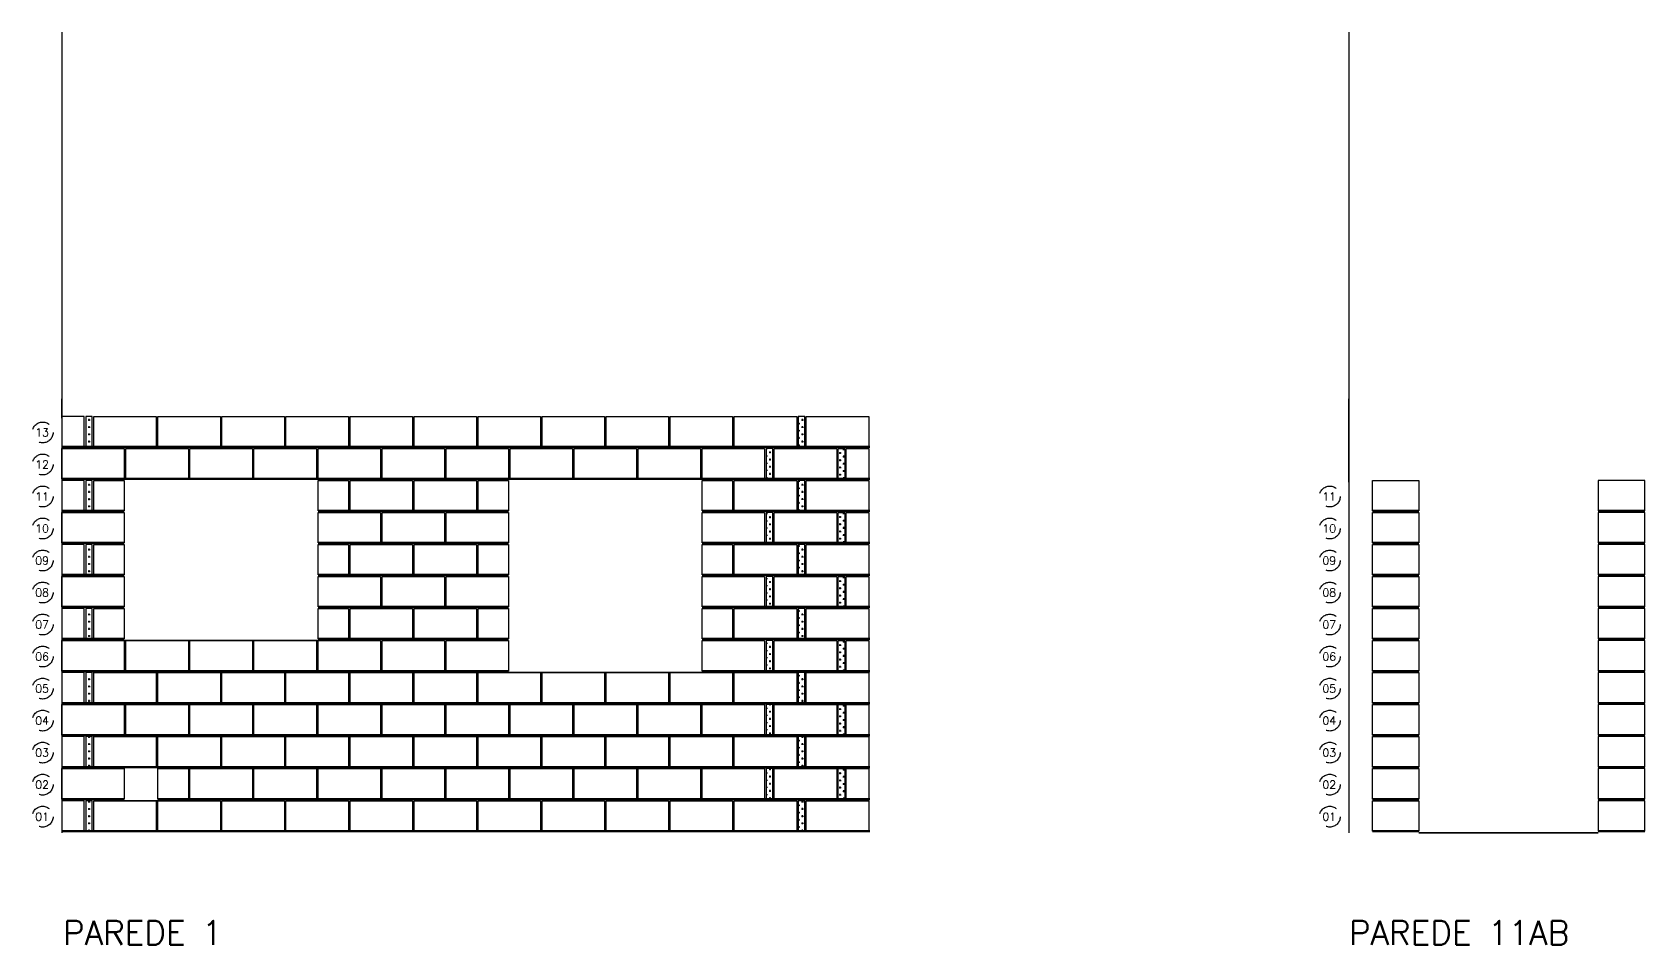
# Model space of a CAD drawing. Extents: x 0 to 187, y -7 to 20.
# Drawn here: x 44.62 to 54.69, y 14.3 to 20 of the extents above; entities that cross this region are included whole.
import ezdxf

# ---------------------------------------------------------------- set-up
doc = ezdxf.new("R2010")
doc.units = 0
doc.header["$LTSCALE"] = 0.5
doc.header["$MEASUREMENT"] = 0
doc.linetypes.add('HIDDEN', pattern=[0.375, 0.25, -0.125])
for name, color, linetype in [('AUX00', 7, 'HIDDEN'), ('AUX01', 1, 'CONTINUOUS'), ('B04', 6, 'CONTINUOUS'), ('B19', 3, 'CONTINUOUS'), ('B29', 180, 'CONTINUOUS'), ('B39', 2, 'CONTINUOUS'), ('B39C', 5, 'CONTINUOUS'), ('BP', 106, 'CONTINUOUS'), ('H04', 9, 'CONTINUOUS'), ('TXT05', 4, 'CONTINUOUS'), ('VIG02', 3, 'CONTINUOUS')]:
    doc.layers.add(name, color=color, linetype=linetype)
doc.layers.add('FIADAS', color=161, linetype='CONTINUOUS', lineweight=50)
doc.styles.add('ROMANS', font='romans.shx')
pattern_1 = [(360, (9.124238, 13.820944), (0.02250224, 0.02250224), [0.01125112, -0.03375336]), (90, (9.129863, 13.815318), (-0.02250224, 0.02250224), [0.01125112, -0.03375336])]

msp = doc.modelspace()

# ---------------------------------------------------------------- hatches: boundary and pattern name
at = {"layer": 'H04'}
h = msp.add_hatch(dxfattribs=at)
h.set_pattern_fill('CROSS', color=256, scale=0.090009, style=0)
h.set_pattern_definition(pattern_1)
h.paths.add_polyline_path([(44.9952, 17.41), (44.9552, 17.41), (44.9552, 17.6), (44.9952, 17.6)])
h = msp.add_hatch(dxfattribs=at)
h.set_pattern_fill('CROSS', color=256, scale=0.090009, style=0)
h.set_pattern_definition(pattern_1)
h.paths.add_polyline_path([(49.4452, 17.41), (49.4052, 17.41), (49.4052, 17.6), (49.4452, 17.6)])
h = msp.add_hatch(dxfattribs=at)
h.set_pattern_fill('CROSS', color=256, scale=0.090009, style=0)
h.set_pattern_definition(pattern_1)
h.paths.add_polyline_path([(49.2452, 17.21), (49.2052, 17.21), (49.2052, 17.4), (49.2452, 17.4)])
h = msp.add_hatch(dxfattribs=at)
h.set_pattern_fill('CROSS', color=256, scale=0.090009, style=0)
h.set_pattern_definition([(360, (58.81944, 31.030895), (0.02250224, 0.02250224), [0.01125112, -0.03375336]), (90, (58.825066, 31.02527), (-0.02250224, 0.02250224), [0.01125112, -0.03375336])])
h.paths.add_polyline_path([(49.6552, 17.21), (49.6952, 17.21), (49.6952, 17.4), (49.6552, 17.4)])
h = msp.add_hatch(dxfattribs=at)
h.set_pattern_fill('CROSS', color=256, scale=0.090009, style=0)
h.set_pattern_definition(pattern_1)
h.paths.add_polyline_path([(44.9952, 17.01), (44.9552, 17.01), (44.9552, 17.2), (44.9952, 17.2)])
h = msp.add_hatch(dxfattribs=at)
h.set_pattern_fill('CROSS', color=256, scale=0.090009, style=0)
h.set_pattern_definition(pattern_1)
h.paths.add_polyline_path([(49.4452, 17.01), (49.4052, 17.01), (49.4052, 17.2), (49.4452, 17.2)])
h = msp.add_hatch(dxfattribs=at)
h.set_pattern_fill('CROSS', color=256, scale=0.090009, style=0)
h.set_pattern_definition(pattern_1)
h.paths.add_polyline_path([(49.2452, 16.81), (49.2052, 16.81), (49.2052, 17), (49.2452, 17)])
h = msp.add_hatch(dxfattribs=at)
h.set_pattern_fill('CROSS', color=256, scale=0.090009, style=0)
h.set_pattern_definition([(360, (58.81944, 30.630895), (0.02250224, 0.02250224), [0.01125112, -0.03375336]), (90, (58.825066, 30.62527), (-0.02250224, 0.02250224), [0.01125112, -0.03375336])])
h.paths.add_polyline_path([(49.6552, 16.81), (49.6952, 16.81), (49.6952, 17), (49.6552, 17)])
h = msp.add_hatch(dxfattribs=at)
h.set_pattern_fill('CROSS', color=256, scale=0.090009, style=0)
h.set_pattern_definition(pattern_1)
h.paths.add_polyline_path([(44.9952, 16.61), (44.9552, 16.61), (44.9552, 16.8), (44.9952, 16.8)])
h = msp.add_hatch(dxfattribs=at)
h.set_pattern_fill('CROSS', color=256, scale=0.090009, style=0)
h.set_pattern_definition(pattern_1)
h.paths.add_polyline_path([(49.4452, 16.61), (49.4052, 16.61), (49.4052, 16.8), (49.4452, 16.8)])
h = msp.add_hatch(dxfattribs=at)
h.set_pattern_fill('CROSS', color=256, scale=0.090009, style=0)
h.set_pattern_definition(pattern_1)
h.paths.add_polyline_path([(49.2452, 16.41), (49.2052, 16.41), (49.2052, 16.6), (49.2452, 16.6)])
h = msp.add_hatch(dxfattribs=at)
h.set_pattern_fill('CROSS', color=256, scale=0.090009, style=0)
h.set_pattern_definition([(360, (58.81944, 30.230895), (0.02250224, 0.02250224), [0.01125112, -0.03375336]), (90, (58.825066, 30.22527), (-0.02250224, 0.02250224), [0.01125112, -0.03375336])])
h.paths.add_polyline_path([(49.6552, 16.41), (49.6952, 16.41), (49.6952, 16.6), (49.6552, 16.6)])
h = msp.add_hatch(dxfattribs=at)
h.set_pattern_fill('CROSS', color=256, scale=0.090009, style=0)
h.set_pattern_definition(pattern_1)
h.paths.add_polyline_path([(44.9952, 16.21), (44.9552, 16.21), (44.9552, 16.4), (44.9952, 16.4)])
h = msp.add_hatch(dxfattribs=at)
h.set_pattern_fill('CROSS', color=256, scale=0.090009, style=0)
h.set_pattern_definition(pattern_1)
h.paths.add_polyline_path([(49.4452, 16.21), (49.4052, 16.21), (49.4052, 16.4), (49.4452, 16.4)])
h = msp.add_hatch(dxfattribs=at)
h.set_pattern_fill('CROSS', color=256, scale=0.090009, style=0)
h.set_pattern_definition(pattern_1)
h.paths.add_polyline_path([(49.2452, 16.01), (49.2052, 16.01), (49.2052, 16.2), (49.2452, 16.2)])
h = msp.add_hatch(dxfattribs=at)
h.set_pattern_fill('CROSS', color=256, scale=0.090009, style=0)
h.set_pattern_definition([(360, (58.81944, 29.830895), (0.02250224, 0.02250224), [0.01125112, -0.03375336]), (90, (58.825066, 29.82527), (-0.02250224, 0.02250224), [0.01125112, -0.03375336])])
h.paths.add_polyline_path([(49.6552, 16.01), (49.6952, 16.01), (49.6952, 16.2), (49.6552, 16.2)])
h = msp.add_hatch(dxfattribs=at)
h.set_pattern_fill('CROSS', color=256, scale=0.090009, style=0)
h.set_pattern_definition(pattern_1)
h.paths.add_polyline_path([(44.9952, 15.81), (44.9552, 15.81), (44.9552, 16), (44.9952, 16)])
h = msp.add_hatch(dxfattribs=at)
h.set_pattern_fill('CROSS', color=256, scale=0.090009, style=0)
h.set_pattern_definition(pattern_1)
h.paths.add_polyline_path([(49.4452, 15.81), (49.4052, 15.81), (49.4052, 16), (49.4452, 16)])
h = msp.add_hatch(dxfattribs=at)
h.set_pattern_fill('CROSS', color=256, scale=0.090009, style=0)
h.set_pattern_definition(pattern_1)
h.paths.add_polyline_path([(49.2452, 15.61), (49.2052, 15.61), (49.2052, 15.8), (49.2452, 15.8)])
h = msp.add_hatch(dxfattribs=at)
h.set_pattern_fill('CROSS', color=256, scale=0.090009, style=0)
h.set_pattern_definition([(360, (58.81944, 29.430895), (0.02250224, 0.02250224), [0.01125112, -0.03375336]), (90, (58.825066, 29.42527), (-0.02250224, 0.02250224), [0.01125112, -0.03375336])])
h.paths.add_polyline_path([(49.6552, 15.61), (49.6952, 15.61), (49.6952, 15.8), (49.6552, 15.8)])
h = msp.add_hatch(dxfattribs=at)
h.set_pattern_fill('CROSS', color=256, scale=0.090009, style=0)
h.set_pattern_definition(pattern_1)
h.paths.add_polyline_path([(44.9952, 15.41), (44.9552, 15.41), (44.9552, 15.6), (44.9952, 15.6)])
h = msp.add_hatch(dxfattribs=at)
h.set_pattern_fill('CROSS', color=256, scale=0.090009, style=0)
h.set_pattern_definition(pattern_1)
h.paths.add_polyline_path([(49.4452, 15.41), (49.4052, 15.41), (49.4052, 15.6), (49.4452, 15.6)])
h = msp.add_hatch(dxfattribs=at)
h.set_pattern_fill('CROSS', color=256, scale=0.090009, style=0)
h.set_pattern_definition(pattern_1)
h.paths.add_polyline_path([(49.2452, 15.21), (49.2052, 15.21), (49.2052, 15.4), (49.2452, 15.4)])
h = msp.add_hatch(dxfattribs=at)
h.set_pattern_fill('CROSS', color=256, scale=0.090009, style=0)
h.set_pattern_definition([(360, (58.81944, 29.030895), (0.02250224, 0.02250224), [0.01125112, -0.03375336]), (90, (58.825066, 29.02527), (-0.02250224, 0.02250224), [0.01125112, -0.03375336])])
h.paths.add_polyline_path([(49.6552, 15.21), (49.6952, 15.21), (49.6952, 15.4), (49.6552, 15.4)])
h = msp.add_hatch(dxfattribs=at)
h.set_pattern_fill('CROSS', color=256, scale=0.090009, style=0)
h.set_pattern_definition(pattern_1)
h.paths.add_polyline_path([(44.9952, 15.01), (44.9552, 15.01), (44.9552, 15.2), (44.9952, 15.2)])
h = msp.add_hatch(dxfattribs=at)
h.set_pattern_fill('CROSS', color=256, scale=0.090009, style=0)
h.set_pattern_definition(pattern_1)
h.paths.add_polyline_path([(49.4452, 15.01), (49.4052, 15.01), (49.4052, 15.2), (49.4452, 15.2)])

# ---------------------------------------------------------------- linework, layer by layer
at = {"layer": 'AUX00'}
for centre in [(44.6852, 17.5), (44.6852, 17.3), (44.6852, 17.1), (52.7252, 17.1), (44.6852, 16.9), (52.7252, 16.9), (44.6852, 16.7), (52.7252, 16.7), (44.6852, 16.5), (52.7252, 16.5), (44.6852, 16.3), (52.7252, 16.3), (44.6852, 16.1), (52.7252, 16.1), (44.6852, 15.9), (52.7252, 15.9), (44.6852, 15.7), (52.7252, 15.7), (44.6852, 15.5), (52.7252, 15.5), (44.6852, 15.3), (52.7252, 15.3), (44.6852, 15.1), (52.7252, 15.1)]:
    msp.add_circle(centre, 0.065, dxfattribs=at)
at = {"layer": 'AUX01'}
for points in [[(44.8052, 20), (44.8052, 15)], [(52.8452, 20), (52.8452, 15)]]:
    msp.add_lwpolyline(points, dxfattribs=at)
for points in [[(45.1952, 16.2), (46.4052, 16.2)], [(47.5952, 16), (48.8052, 16)], [(45.1952, 15.2), (45.4052, 15.2)], [(53.2815, 15), (54.4026, 15)]]:
    msp.add_lwpolyline(points, close=True, dxfattribs=at)
at = {"layer": 'B04'}
for points in [[(44.9552, 17.41), (44.9952, 17.41), (44.9952, 17.6), (44.9552, 17.6)], [(49.4052, 17.41), (49.4452, 17.41), (49.4452, 17.6), (49.4052, 17.6)], [(49.2052, 17.21), (49.2452, 17.21), (49.2452, 17.4), (49.2052, 17.4)], [(49.6952, 17.21), (49.6552, 17.21), (49.6552, 17.4), (49.6952, 17.4)], [(44.9552, 17.01), (44.9952, 17.01), (44.9952, 17.2), (44.9552, 17.2)], [(49.4052, 17.01), (49.4452, 17.01), (49.4452, 17.2), (49.4052, 17.2)], [(49.2052, 16.81), (49.2452, 16.81), (49.2452, 17), (49.2052, 17)], [(49.6952, 16.81), (49.6552, 16.81), (49.6552, 17), (49.6952, 17)], [(44.9552, 16.61), (44.9952, 16.61), (44.9952, 16.8), (44.9552, 16.8)], [(49.4052, 16.61), (49.4452, 16.61), (49.4452, 16.8), (49.4052, 16.8)], [(49.2052, 16.41), (49.2452, 16.41), (49.2452, 16.6), (49.2052, 16.6)], [(49.6952, 16.41), (49.6552, 16.41), (49.6552, 16.6), (49.6952, 16.6)], [(44.9552, 16.21), (44.9952, 16.21), (44.9952, 16.4), (44.9552, 16.4)], [(49.4052, 16.21), (49.4452, 16.21), (49.4452, 16.4), (49.4052, 16.4)], [(49.2052, 16.01), (49.2452, 16.01), (49.2452, 16.2), (49.2052, 16.2)], [(49.6952, 16.01), (49.6552, 16.01), (49.6552, 16.2), (49.6952, 16.2)], [(44.9552, 15.81), (44.9952, 15.81), (44.9952, 16), (44.9552, 16)], [(49.4052, 15.81), (49.4452, 15.81), (49.4452, 16), (49.4052, 16)], [(49.2052, 15.61), (49.2452, 15.61), (49.2452, 15.8), (49.2052, 15.8)], [(49.6952, 15.61), (49.6552, 15.61), (49.6552, 15.8), (49.6952, 15.8)], [(44.9552, 15.41), (44.9952, 15.41), (44.9952, 15.6), (44.9552, 15.6)], [(49.4052, 15.41), (49.4452, 15.41), (49.4452, 15.6), (49.4052, 15.6)], [(49.2052, 15.21), (49.2452, 15.21), (49.2452, 15.4), (49.2052, 15.4)], [(49.6952, 15.21), (49.6552, 15.21), (49.6552, 15.4), (49.6952, 15.4)], [(44.9552, 15.01), (44.9952, 15.01), (44.9952, 15.2), (44.9552, 15.2)], [(49.4052, 15.01), (49.4452, 15.01), (49.4452, 15.2), (49.4052, 15.2)]]:
    msp.add_lwpolyline(points, close=True, dxfattribs=at)
at = {"layer": 'B19'}
for points in [[(45.0052, 17.2), (45.1952, 17.2), (45.1952, 17.01), (45.0052, 17.01)], [(46.4052, 17.2), (46.5952, 17.2), (46.5952, 17.01), (46.4052, 17.01)], [(47.4052, 17.2), (47.5952, 17.2), (47.5952, 17.01), (47.4052, 17.01)], [(48.8052, 17.2), (48.9952, 17.2), (48.9952, 17.01), (48.8052, 17.01)], [(45.0052, 16.8), (45.1952, 16.8), (45.1952, 16.61), (45.0052, 16.61)], [(46.4052, 16.8), (46.5952, 16.8), (46.5952, 16.61), (46.4052, 16.61)], [(47.4052, 16.8), (47.5952, 16.8), (47.5952, 16.61), (47.4052, 16.61)], [(48.8052, 16.8), (48.9952, 16.8), (48.9952, 16.61), (48.8052, 16.61)], [(45.0052, 16.4), (45.1952, 16.4), (45.1952, 16.21), (45.0052, 16.21)], [(46.4052, 16.4), (46.5952, 16.4), (46.5952, 16.21), (46.4052, 16.21)], [(47.4052, 16.4), (47.5952, 16.4), (47.5952, 16.21), (47.4052, 16.21)], [(48.8052, 16.4), (48.9952, 16.4), (48.9952, 16.21), (48.8052, 16.21)], [(45.4052, 15.4), (45.5952, 15.4), (45.5952, 15.21), (45.4052, 15.21)]]:
    msp.add_lwpolyline(points, close=True, dxfattribs=at)
at = {"layer": 'B29'}
for points in [[(52.9915, 17.2), (53.2815, 17.2), (53.2815, 17.01), (52.9915, 17.01)], [(54.6926, 17.2), (54.4026, 17.2), (54.4026, 17.01), (54.6926, 17.01)], [(52.9915, 17), (53.2815, 17), (53.2815, 16.81), (52.9915, 16.81)], [(54.6926, 17), (54.4026, 17), (54.4026, 16.81), (54.6926, 16.81)], [(52.9915, 16.8), (53.2815, 16.8), (53.2815, 16.61), (52.9915, 16.61)], [(54.6926, 16.8), (54.4026, 16.8), (54.4026, 16.61), (54.6926, 16.61)], [(52.9915, 16.6), (53.2815, 16.6), (53.2815, 16.41), (52.9915, 16.41)], [(54.6926, 16.6), (54.4026, 16.6), (54.4026, 16.41), (54.6926, 16.41)], [(52.9915, 16.4), (53.2815, 16.4), (53.2815, 16.21), (52.9915, 16.21)], [(54.6926, 16.4), (54.4026, 16.4), (54.4026, 16.21), (54.6926, 16.21)], [(52.9915, 16.2), (53.2815, 16.2), (53.2815, 16.01), (52.9915, 16.01)], [(54.6926, 16.2), (54.4026, 16.2), (54.4026, 16.01), (54.6926, 16.01)], [(52.9915, 16), (53.2815, 16), (53.2815, 15.81), (52.9915, 15.81)], [(54.6926, 16), (54.4026, 16), (54.4026, 15.81), (54.6926, 15.81)], [(52.9915, 15.8), (53.2815, 15.8), (53.2815, 15.61), (52.9915, 15.61)], [(54.6926, 15.8), (54.4026, 15.8), (54.4026, 15.61), (54.6926, 15.61)], [(52.9915, 15.6), (53.2815, 15.6), (53.2815, 15.41), (52.9915, 15.41)], [(54.6926, 15.6), (54.4026, 15.6), (54.4026, 15.41), (54.6926, 15.41)], [(52.9915, 15.4), (53.2815, 15.4), (53.2815, 15.21), (52.9915, 15.21)], [(54.6926, 15.4), (54.4026, 15.4), (54.4026, 15.21), (54.6926, 15.21)], [(52.9915, 15.2), (53.2815, 15.2), (53.2815, 15.01), (52.9915, 15.01)], [(54.6926, 15.2), (54.4026, 15.2), (54.4026, 15.01), (54.6926, 15.01)]]:
    msp.add_lwpolyline(points, close=True, dxfattribs=at)
at = {"layer": 'B39'}
for points in [[(46.9952, 17.2), (46.9952, 17.01), (46.6052, 17.01), (46.6052, 17.2)], [(47.3952, 17.2), (47.3952, 17.01), (47.0052, 17.01), (47.0052, 17.2)], [(49.3952, 17.2), (49.3952, 17.01), (49.0052, 17.01), (49.0052, 17.2)], [(49.8452, 17.2), (49.8452, 17.01), (49.4552, 17.01), (49.4552, 17.2)], [(45.1952, 17), (45.1952, 16.81), (44.8052, 16.81), (44.8052, 17)], [(46.7952, 17), (46.7952, 16.81), (46.4052, 16.81), (46.4052, 17)], [(47.1952, 17), (47.1952, 16.81), (46.8052, 16.81), (46.8052, 17)], [(47.5952, 17), (47.5952, 16.81), (47.2052, 16.81), (47.2052, 17)], [(49.1952, 17), (49.1952, 16.81), (48.8052, 16.81), (48.8052, 17)], [(49.6452, 17), (49.6452, 16.81), (49.2552, 16.81), (49.2552, 17)], [(46.9952, 16.8), (46.9952, 16.61), (46.6052, 16.61), (46.6052, 16.8)], [(47.3952, 16.8), (47.3952, 16.61), (47.0052, 16.61), (47.0052, 16.8)], [(49.3952, 16.8), (49.3952, 16.61), (49.0052, 16.61), (49.0052, 16.8)], [(49.8452, 16.8), (49.8452, 16.61), (49.4552, 16.61), (49.4552, 16.8)], [(45.1952, 16.6), (45.1952, 16.41), (44.8052, 16.41), (44.8052, 16.6)], [(46.7952, 16.6), (46.7952, 16.41), (46.4052, 16.41), (46.4052, 16.6)], [(47.1952, 16.6), (47.1952, 16.41), (46.8052, 16.41), (46.8052, 16.6)], [(47.5952, 16.6), (47.5952, 16.41), (47.2052, 16.41), (47.2052, 16.6)], [(49.1952, 16.6), (49.1952, 16.41), (48.8052, 16.41), (48.8052, 16.6)], [(49.6452, 16.6), (49.6452, 16.41), (49.2552, 16.41), (49.2552, 16.6)], [(46.9952, 16.4), (46.9952, 16.21), (46.6052, 16.21), (46.6052, 16.4)], [(47.3952, 16.4), (47.3952, 16.21), (47.0052, 16.21), (47.0052, 16.4)], [(49.3952, 16.4), (49.3952, 16.21), (49.0052, 16.21), (49.0052, 16.4)], [(49.8452, 16.4), (49.8452, 16.21), (49.4552, 16.21), (49.4552, 16.4)], [(47.1952, 16.2), (47.1952, 16.01), (46.8052, 16.01), (46.8052, 16.2)], [(47.5952, 16.2), (47.5952, 16.01), (47.2052, 16.01), (47.2052, 16.2)], [(49.1952, 16.2), (49.1952, 16.01), (48.8052, 16.01), (48.8052, 16.2)], [(49.6452, 16.2), (49.6452, 16.01), (49.2552, 16.01), (49.2552, 16.2)], [(45.3952, 16), (45.3952, 15.81), (45.0052, 15.81), (45.0052, 16)], [(45.7952, 16), (45.7952, 15.81), (45.4052, 15.81), (45.4052, 16)], [(46.1952, 16), (46.1952, 15.81), (45.8052, 15.81), (45.8052, 16)], [(46.5952, 16), (46.5952, 15.81), (46.2052, 15.81), (46.2052, 16)], [(46.9952, 16), (46.9952, 15.81), (46.6052, 15.81), (46.6052, 16)], [(49.8452, 16), (49.8452, 15.81), (49.4552, 15.81), (49.4552, 16)], [(45.1952, 15.8), (45.1952, 15.61), (44.8052, 15.61), (44.8052, 15.8)], [(45.5952, 15.8), (45.5952, 15.61), (45.2052, 15.61), (45.2052, 15.8)], [(45.9952, 15.8), (45.9952, 15.61), (45.6052, 15.61), (45.6052, 15.8)], [(46.3952, 15.8), (46.3952, 15.61), (46.0052, 15.61), (46.0052, 15.8)], [(46.7952, 15.8), (46.7952, 15.61), (46.4052, 15.61), (46.4052, 15.8)], [(47.1952, 15.8), (47.1952, 15.61), (46.8052, 15.61), (46.8052, 15.8)], [(47.5952, 15.8), (47.5952, 15.61), (47.2052, 15.61), (47.2052, 15.8)], [(47.9952, 15.8), (47.9952, 15.61), (47.6052, 15.61), (47.6052, 15.8)], [(48.3952, 15.8), (48.3952, 15.61), (48.0052, 15.61), (48.0052, 15.8)], [(48.7952, 15.8), (48.7952, 15.61), (48.4052, 15.61), (48.4052, 15.8)], [(49.1952, 15.8), (49.1952, 15.61), (48.8052, 15.61), (48.8052, 15.8)], [(49.6452, 15.8), (49.6452, 15.61), (49.2552, 15.61), (49.2552, 15.8)], [(46.1952, 15.6), (46.1952, 15.41), (45.8052, 15.41), (45.8052, 15.6)], [(46.5952, 15.6), (46.5952, 15.41), (46.2052, 15.41), (46.2052, 15.6)], [(46.9952, 15.6), (46.9952, 15.41), (46.6052, 15.41), (46.6052, 15.6)], [(47.3952, 15.6), (47.3952, 15.41), (47.0052, 15.41), (47.0052, 15.6)], [(47.7952, 15.6), (47.7952, 15.41), (47.4052, 15.41), (47.4052, 15.6)], [(48.1952, 15.6), (48.1952, 15.41), (47.8052, 15.41), (47.8052, 15.6)], [(48.5952, 15.6), (48.5952, 15.41), (48.2052, 15.41), (48.2052, 15.6)], [(48.9952, 15.6), (48.9952, 15.41), (48.6052, 15.41), (48.6052, 15.6)], [(49.3952, 15.6), (49.3952, 15.41), (49.0052, 15.41), (49.0052, 15.6)], [(49.8452, 15.6), (49.8452, 15.41), (49.4552, 15.41), (49.4552, 15.6)], [(45.1952, 15.4), (45.1952, 15.21), (44.8052, 15.21), (44.8052, 15.4)], [(45.9952, 15.4), (45.9952, 15.21), (45.6052, 15.21), (45.6052, 15.4)], [(46.3952, 15.4), (46.3952, 15.21), (46.0052, 15.21), (46.0052, 15.4)], [(46.7952, 15.4), (46.7952, 15.21), (46.4052, 15.21), (46.4052, 15.4)], [(47.1952, 15.4), (47.1952, 15.21), (46.8052, 15.21), (46.8052, 15.4)], [(47.5952, 15.4), (47.5952, 15.21), (47.2052, 15.21), (47.2052, 15.4)], [(47.9952, 15.4), (47.9952, 15.21), (47.6052, 15.21), (47.6052, 15.4)], [(48.3952, 15.4), (48.3952, 15.21), (48.0052, 15.21), (48.0052, 15.4)], [(48.7952, 15.4), (48.7952, 15.21), (48.4052, 15.21), (48.4052, 15.4)], [(49.1952, 15.4), (49.1952, 15.21), (48.8052, 15.21), (48.8052, 15.4)], [(49.6452, 15.4), (49.6452, 15.21), (49.2552, 15.21), (49.2552, 15.4)], [(46.1952, 15.2), (46.1952, 15.01), (45.8052, 15.01), (45.8052, 15.2)], [(46.5952, 15.2), (46.5952, 15.01), (46.2052, 15.01), (46.2052, 15.2)], [(46.9952, 15.2), (46.9952, 15.01), (46.6052, 15.01), (46.6052, 15.2)], [(47.3952, 15.2), (47.3952, 15.01), (47.0052, 15.01), (47.0052, 15.2)], [(47.7952, 15.2), (47.7952, 15.01), (47.4052, 15.01), (47.4052, 15.2)], [(48.1952, 15.2), (48.1952, 15.01), (47.8052, 15.01), (47.8052, 15.2)], [(48.5952, 15.2), (48.5952, 15.01), (48.2052, 15.01), (48.2052, 15.2)], [(48.9952, 15.2), (48.9952, 15.01), (48.6052, 15.01), (48.6052, 15.2)], [(49.3952, 15.2), (49.3952, 15.01), (49.0052, 15.01), (49.0052, 15.2)], [(49.8452, 15.2), (49.8452, 15.01), (49.4552, 15.01), (49.4552, 15.2)]]:
    msp.add_lwpolyline(points, close=True, dxfattribs=at)
at = {"layer": 'B39C'}
for points in [[(45.3952, 17.6), (45.3952, 17.41), (45.0052, 17.41), (45.0052, 17.6)], [(45.7952, 17.6), (45.7952, 17.41), (45.4052, 17.41), (45.4052, 17.6)], [(46.1952, 17.6), (46.1952, 17.41), (45.8052, 17.41), (45.8052, 17.6)], [(46.5952, 17.6), (46.5952, 17.41), (46.2052, 17.41), (46.2052, 17.6)], [(46.9952, 17.6), (46.9952, 17.41), (46.6052, 17.41), (46.6052, 17.6)], [(47.3952, 17.6), (47.3952, 17.41), (47.0052, 17.41), (47.0052, 17.6)], [(47.7952, 17.6), (47.7952, 17.41), (47.4052, 17.41), (47.4052, 17.6)], [(48.1952, 17.6), (48.1952, 17.41), (47.8052, 17.41), (47.8052, 17.6)], [(48.5952, 17.6), (48.5952, 17.41), (48.2052, 17.41), (48.2052, 17.6)], [(48.9952, 17.6), (48.9952, 17.41), (48.6052, 17.41), (48.6052, 17.6)], [(49.3952, 17.6), (49.3952, 17.41), (49.0052, 17.41), (49.0052, 17.6)], [(49.8452, 17.6), (49.8452, 17.41), (49.4552, 17.41), (49.4552, 17.6)], [(45.1952, 17.4), (45.1952, 17.21), (44.8052, 17.21), (44.8052, 17.4)], [(45.5952, 17.4), (45.5952, 17.21), (45.2052, 17.21), (45.2052, 17.4)], [(45.9952, 17.4), (45.9952, 17.21), (45.6052, 17.21), (45.6052, 17.4)], [(46.3952, 17.4), (46.3952, 17.21), (46.0052, 17.21), (46.0052, 17.4)], [(46.7952, 17.4), (46.7952, 17.21), (46.4052, 17.21), (46.4052, 17.4)], [(47.1952, 17.4), (47.1952, 17.21), (46.8052, 17.21), (46.8052, 17.4)], [(47.5952, 17.4), (47.5952, 17.21), (47.2052, 17.21), (47.2052, 17.4)], [(47.9952, 17.4), (47.9952, 17.21), (47.6052, 17.21), (47.6052, 17.4)], [(48.3952, 17.4), (48.3952, 17.21), (48.0052, 17.21), (48.0052, 17.4)], [(48.7952, 17.4), (48.7952, 17.21), (48.4052, 17.21), (48.4052, 17.4)], [(49.1952, 17.4), (49.1952, 17.21), (48.8052, 17.21), (48.8052, 17.4)], [(49.6452, 17.4), (49.6452, 17.21), (49.2552, 17.21), (49.2552, 17.4)], [(45.1952, 16.2), (45.1952, 16.01), (44.8052, 16.01), (44.8052, 16.2)], [(45.5952, 16.2), (45.5952, 16.01), (45.2052, 16.01), (45.2052, 16.2)], [(45.9952, 16.2), (45.9952, 16.01), (45.6052, 16.01), (45.6052, 16.2)], [(46.3952, 16.2), (46.3952, 16.01), (46.0052, 16.01), (46.0052, 16.2)], [(46.7952, 16.2), (46.7952, 16.01), (46.4052, 16.01), (46.4052, 16.2)], [(47.3952, 16), (47.3952, 15.81), (47.0052, 15.81), (47.0052, 16)], [(47.7952, 16), (47.7952, 15.81), (47.4052, 15.81), (47.4052, 16)], [(48.1952, 16), (48.1952, 15.81), (47.8052, 15.81), (47.8052, 16)], [(48.5952, 16), (48.5952, 15.81), (48.2052, 15.81), (48.2052, 16)], [(48.9952, 16), (48.9952, 15.81), (48.6052, 15.81), (48.6052, 16)], [(49.3952, 16), (49.3952, 15.81), (49.0052, 15.81), (49.0052, 16)], [(45.3952, 15.6), (45.3952, 15.41), (45.0052, 15.41), (45.0052, 15.6)], [(45.7952, 15.6), (45.7952, 15.41), (45.4052, 15.41), (45.4052, 15.6)], [(45.3952, 15.2), (45.3952, 15.01), (45.0052, 15.01), (45.0052, 15.2)], [(45.7952, 15.2), (45.7952, 15.01), (45.4052, 15.01), (45.4052, 15.2)]]:
    msp.add_lwpolyline(points, close=True, dxfattribs=at)
at = {"layer": 'BP'}
for points in [[(44.8052, 17.41), (44.9452, 17.41), (44.9452, 17.6), (44.8052, 17.6)], [(49.8452, 17.21), (49.7052, 17.21), (49.7052, 17.4), (49.8452, 17.4)], [(44.8052, 17.01), (44.9452, 17.01), (44.9452, 17.2), (44.8052, 17.2)], [(49.8452, 16.81), (49.7052, 16.81), (49.7052, 17), (49.8452, 17)], [(44.8052, 16.61), (44.9452, 16.61), (44.9452, 16.8), (44.8052, 16.8)], [(49.8452, 16.41), (49.7052, 16.41), (49.7052, 16.6), (49.8452, 16.6)], [(44.8052, 16.21), (44.9452, 16.21), (44.9452, 16.4), (44.8052, 16.4)], [(49.8452, 16.01), (49.7052, 16.01), (49.7052, 16.2), (49.8452, 16.2)], [(44.8052, 15.81), (44.9452, 15.81), (44.9452, 16), (44.8052, 16)], [(49.8452, 15.61), (49.7052, 15.61), (49.7052, 15.8), (49.8452, 15.8)], [(44.8052, 15.41), (44.9452, 15.41), (44.9452, 15.6), (44.8052, 15.6)], [(49.8452, 15.21), (49.7052, 15.21), (49.7052, 15.4), (49.8452, 15.4)], [(44.8052, 15.01), (44.9452, 15.01), (44.9452, 15.2), (44.8052, 15.2)]]:
    msp.add_lwpolyline(points, close=True, dxfattribs=at)
at = {"layer": 'FIADAS'}
for p, q in [((44.8052, 17.41), (49.8527, 17.41)), ((44.8052, 17.21), (49.8527, 17.21)), ((44.8052, 17.01), (45.1952, 17.01)), ((46.4052, 17.01), (47.5952, 17.01)), ((48.8052, 17.01), (49.8527, 17.01)), ((52.9915, 17.01), (53.2815, 17.01)), ((54.4026, 17.01), (54.6926, 17.01)), ((44.8052, 16.81), (45.1952, 16.81)), ((46.4052, 16.81), (47.5952, 16.81)), ((48.8052, 16.81), (49.8527, 16.81)), ((52.9915, 16.81), (53.2815, 16.81)), ((54.4026, 16.81), (54.6926, 16.81)), ((44.8052, 16.61), (45.1952, 16.61)), ((46.4052, 16.61), (47.5952, 16.61)), ((48.8052, 16.61), (49.8527, 16.61)), ((52.9915, 16.61), (53.2815, 16.61)), ((54.4026, 16.61), (54.6926, 16.61)), ((44.8052, 16.41), (45.1952, 16.41)), ((46.4052, 16.41), (47.5952, 16.41)), ((48.8052, 16.41), (49.8527, 16.41)), ((52.9915, 16.41), (53.2815, 16.41)), ((54.4026, 16.41), (54.6926, 16.41)), ((44.8052, 16.21), (45.1952, 16.21)), ((46.4052, 16.21), (47.5952, 16.21)), ((48.8052, 16.21), (49.8527, 16.21)), ((52.9915, 16.21), (53.2815, 16.21)), ((54.4026, 16.21), (54.6926, 16.21)), ((44.8052, 16.01), (47.5952, 16.01)), ((48.8052, 16.01), (49.8527, 16.01)), ((52.9915, 16.01), (53.2815, 16.01)), ((54.4026, 16.01), (54.6926, 16.01)), ((44.8052, 15.81), (49.8527, 15.81)), ((52.9915, 15.81), (53.2815, 15.81)), ((54.4026, 15.81), (54.6926, 15.81)), ((44.8052, 15.61), (49.8527, 15.61)), ((52.9915, 15.61), (53.2815, 15.61)), ((54.4026, 15.61), (54.6926, 15.61)), ((44.8052, 15.41), (49.8527, 15.41)), ((52.9915, 15.41), (53.2815, 15.41)), ((54.4026, 15.41), (54.6926, 15.41)), ((44.8052, 15.21), (45.1952, 15.21)), ((45.4052, 15.21), (49.8527, 15.21)), ((52.9915, 15.21), (53.2815, 15.21)), ((54.4026, 15.21), (54.6926, 15.21)), ((44.8052, 15.01), (49.8527, 15.01)), ((52.9915, 15.01), (53.2815, 15.01)), ((54.4026, 15.01), (54.6926, 15.01))]:
    msp.add_line(p, q, dxfattribs=at)
at = {"layer": 'VIG02'}
for points in [[(44.8052, 17.71), (44.8052, 17.59)], [(52.8452, 17.71), (52.8452, 17.19)]]:
    msp.add_lwpolyline(points, close=True, dxfattribs=at)

# ---------------------------------------------------------------- texts
at = {"layer": 'AUX00', "color": 2, "style": 'ROMANS'}
for s, p in [('13', (44.6388, 17.475)), ('12', (44.6388, 17.275)), ('11', (44.6388, 17.075)), ('11', (52.6788, 17.075)), ('10', (44.6388, 16.875)), ('10', (52.6788, 16.875)), ('09', (44.6388, 16.675)), ('09', (52.6788, 16.675)), ('08', (44.6388, 16.475)), ('08', (52.6788, 16.475)), ('07', (44.6388, 16.275)), ('07', (52.6788, 16.275)), ('06', (44.6388, 16.075)), ('06', (52.6788, 16.075)), ('05', (44.6388, 15.875)), ('05', (52.6788, 15.875)), ('04', (44.6388, 15.675)), ('04', (52.6788, 15.675)), ('03', (44.6388, 15.475)), ('03', (52.6788, 15.475)), ('02', (44.6388, 15.275)), ('02', (52.6788, 15.275)), ('01', (44.6388, 15.075)), ('01', (52.6788, 15.075))]:
    msp.add_text(s, height=0.05, dxfattribs=at).set_placement(p)
at = {"layer": 'TXT05', "style": 'ROMANS'}
for s, p in [('PAREDE 1', (44.8127, 14.3)), ('PAREDE 11AB', (52.8452, 14.3))]:
    msp.add_text(s, height=0.15, dxfattribs=at).set_placement(p)

doc.saveas('drawing.dxf')
